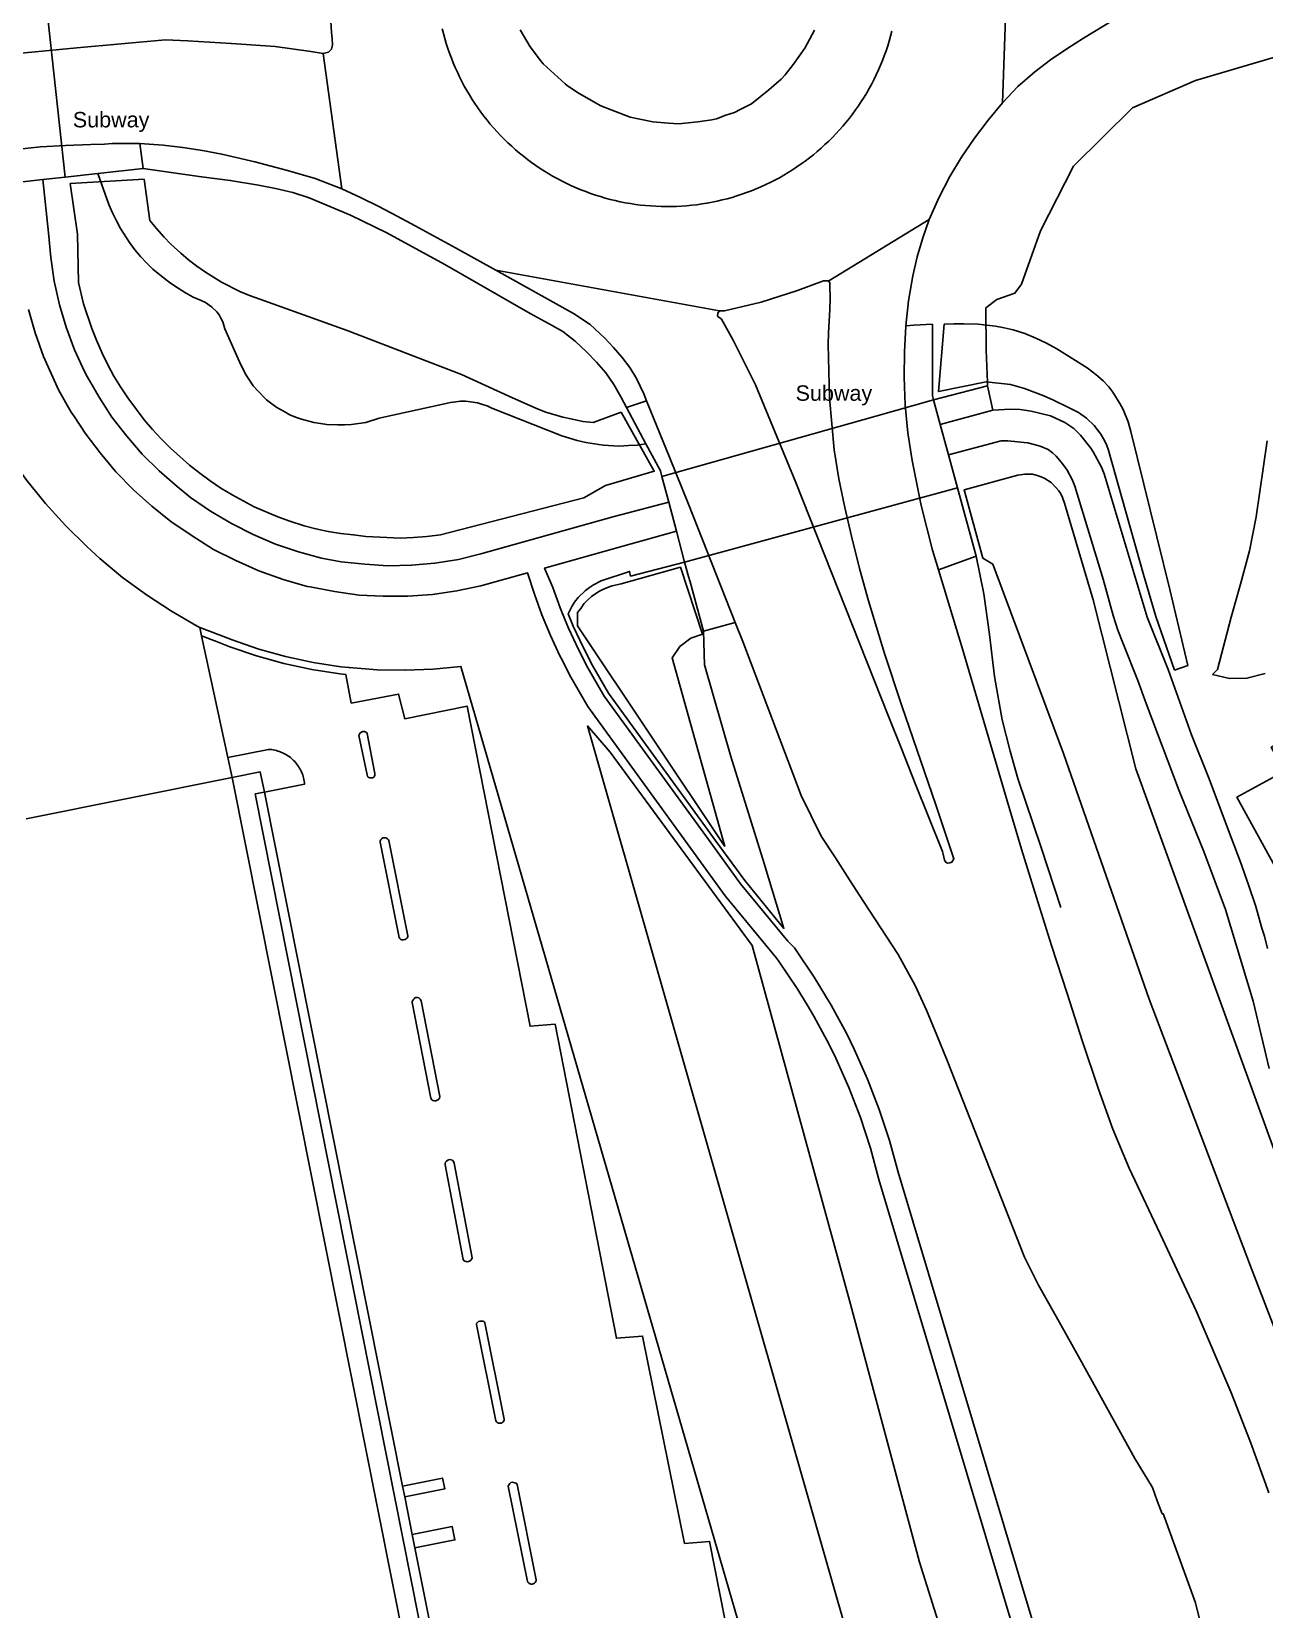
# Model space of a CAD drawing. Header units: millimetres. Extents: x 111502 to 977541, y 8702 to 1044108.
# Drawn here: x 488327 to 488447, y 240211.8 to 240365.3 of the extents above; entities that cross this region are included whole.
import ezdxf

# ---------------------------------------------------------------- set-up
doc = ezdxf.new("R2010")
doc.units = ezdxf.units.MM
doc.header["$LTSCALE"] = 0.25
doc.linetypes.add('DASHED2', pattern=[9.525, 6.35, -3.175])
doc.layers.add('E HVSS As Laid HV', color=10, linetype='Continuous')
doc.layers.add('X HVSS Site Background', color=8, linetype='Continuous')
doc.styles.add('OS Master Map$1$Standard', font='txt')

# ---------------------------------------------------------------- blocks, each defined once
blk = doc.blocks.new('OS MAP 060722')
at = {"layer": 'X HVSS Site Background', "flags": 128}
for points in [[(-443.59, 1239.29), (-443.47, 1238.81), (-443.47, 1238.81), (-443.34, 1238.33), (-443.34, 1238.33), (-443.2, 1237.85), (-443.2, 1237.85), (-443.04, 1237.37), (-443.04, 1237.37), (-442.88, 1236.9), (-442.88, 1236.9), (-442.71, 1236.43), (-442.71, 1236.43), (-442.52, 1235.97), (-442.52, 1235.97), (-442.33, 1235.51), (-442.33, 1235.51), (-442.12, 1235.05), (-442.12, 1235.05), (-441.91, 1234.6), (-441.91, 1234.6), (-441.68, 1234.15), (-441.68, 1234.15), (-441.45, 1233.71), (-441.45, 1233.71), (-441.21, 1233.28), (-441.21, 1233.28), (-440.95, 1232.85), (-440.95, 1232.85), (-440.69, 1232.42), (-440.69, 1232.42), (-440.42, 1232), (-440.42, 1232), (-440.13, 1231.59), (-440.13, 1231.59), (-439.84, 1231.18), (-439.84, 1231.18), (-439.54, 1230.78), (-439.54, 1230.78), (-439.23, 1230.39), (-439.23, 1230.39), (-438.92, 1230.01), (-438.92, 1230.01), (-438.59, 1229.63), (-438.59, 1229.63), (-438.26, 1229.26), (-438.26, 1229.26), (-437.92, 1228.89), (-437.92, 1228.89), (-437.56, 1228.54), (-437.56, 1228.54), (-437.21, 1228.19), (-437.21, 1228.19), (-436.84, 1227.85), (-436.84, 1227.85), (-436.47, 1227.51), (-436.47, 1227.51), (-436.09, 1227.19), (-436.09, 1227.19), (-435.7, 1226.88), (-435.7, 1226.88), (-435.31, 1226.57), (-435.31, 1226.57), (-434.9, 1226.27), (-434.9, 1226.27), (-434.5, 1225.98), (-434.5, 1225.98), (-434.08, 1225.7), (-434.08, 1225.7), (-433.66, 1225.43), (-433.66, 1225.43), (-433.24, 1225.17), (-433.24, 1225.17), (-432.8, 1224.92), (-432.8, 1224.92), (-432.37, 1224.68), (-432.37, 1224.68), (-431.92, 1224.45), (-431.92, 1224.45), (-431.48, 1224.22), (-431.48, 1224.22), (-431.02, 1224.01), (-431.02, 1224.01), (-430.57, 1223.81), (-430.57, 1223.81), (-430.11, 1223.62), (-430.11, 1223.62), (-429.64, 1223.44), (-429.64, 1223.44), (-429.17, 1223.27), (-429.17, 1223.27), (-428.7, 1223.11), (-428.7, 1223.11), (-428.22, 1222.96), (-428.22, 1222.96), (-427.74, 1222.82), (-427.74, 1222.82), (-427.26, 1222.69), (-427.26, 1222.69), (-426.77, 1222.57), (-426.77, 1222.57), (-426.29, 1222.46), (-426.29, 1222.46), (-425.8, 1222.36), (-425.8, 1222.36), (-425.3, 1222.28), (-425.3, 1222.28), (-424.81, 1222.2), (-424.81, 1222.2), (-424.31, 1222.14), (-424.31, 1222.14), (-423.82, 1222.09), (-423.82, 1222.09), (-423.32, 1222.05), (-423.32, 1222.05), (-422.82, 1222.02), (-422.82, 1222.02), (-422.32, 1222), (-422.32, 1222), (-421.82, 1221.99), (-421.82, 1221.99), (-421.32, 1221.99), (-421.32, 1221.99), (-420.82, 1222.01), (-420.82, 1222.01), (-420.32, 1222.03), (-420.32, 1222.03), (-419.83, 1222.07), (-419.83, 1222.07), (-419.33, 1222.11), (-419.33, 1222.11), (-418.83, 1222.17), (-418.83, 1222.17), (-418.34, 1222.24), (-418.34, 1222.24), (-417.84, 1222.32), (-417.84, 1222.32), (-417.35, 1222.41), (-417.35, 1222.41), (-416.86, 1222.51), (-416.86, 1222.51), (-416.38, 1222.63), (-416.38, 1222.63), (-415.89, 1222.75), (-415.89, 1222.75), (-415.41, 1222.88), (-415.41, 1222.88), (-414.93, 1223.03), (-414.93, 1223.03), (-414.46, 1223.18), (-414.46, 1223.18), (-413.99, 1223.35), (-413.99, 1223.35), (-413.52, 1223.53), (-413.52, 1223.53), (-413.06, 1223.71), (-413.06, 1223.71), (-412.6, 1223.91), (-412.6, 1223.91), (-412.14, 1224.12), (-412.14, 1224.12), (-411.69, 1224.33), (-411.69, 1224.33), (-411.25, 1224.56), (-411.25, 1224.56), (-410.81, 1224.8), (-410.81, 1224.8), (-410.37, 1225.04), (-410.37, 1225.04), (-409.95, 1225.3), (-409.95, 1225.3), (-409.52, 1225.57), (-409.52, 1225.57), (-409.11, 1225.84), (-409.11, 1225.84), (-408.69, 1226.13), (-408.69, 1226.13), (-408.29, 1226.42), (-408.29, 1226.42), (-407.89, 1226.72), (-407.89, 1226.72), (-407.5, 1227.03), (-407.5, 1227.03), (-407.12, 1227.35), (-407.12, 1227.35), (-406.74, 1227.68), (-406.74, 1227.68), (-406.37, 1228.02), (-406.37, 1228.02), (-406.01, 1228.36), (-406.01, 1228.36), (-405.65, 1228.71), (-405.65, 1228.71), (-405.31, 1229.07), (-405.31, 1229.07), (-404.97, 1229.44), (-404.97, 1229.44), (-404.64, 1229.81), (-404.64, 1229.81), (-404.32, 1230.2), (-404.32, 1230.2), (-404, 1230.59), (-404, 1230.59), (-403.7, 1230.98), (-403.7, 1230.98), (-403.41, 1231.39), (-403.41, 1231.39), (-403.12, 1231.8), (-403.12, 1231.8), (-402.84, 1232.21), (-402.84, 1232.21), (-402.57, 1232.63), (-402.57, 1232.63), (-402.31, 1233.06), (-402.31, 1233.06), (-402.07, 1233.49), (-402.07, 1233.49), (-401.83, 1233.93), (-401.83, 1233.93), (-401.6, 1234.38), (-401.6, 1234.38), (-401.38, 1234.82), (-401.38, 1234.82), (-401.17, 1235.28), (-401.17, 1235.28), (-400.97, 1235.74), (-400.97, 1235.74), (-400.78, 1236.2), (-400.78, 1236.2), (-400.6, 1236.66), (-400.6, 1236.66), (-400.43, 1237.13), (-400.43, 1237.13), (-400.27, 1237.61), (-400.27, 1237.61), (-400.13, 1238.09), (-400.13, 1238.09), (-399.99, 1238.57), (-399.99, 1238.57), (-399.86, 1239.05)], [(-407.38, 1239.14), (-408.33, 1237.39), (-408.33, 1237.39), (-409.43, 1235.84), (-409.43, 1235.84), (-410.23, 1234.79), (-410.23, 1234.79), (-410.63, 1234.39), (-410.63, 1234.39), (-411.83, 1233.34), (-411.83, 1233.34), (-413.53, 1231.99), (-413.53, 1231.99), (-414.63, 1231.44), (-414.63, 1231.44), (-415.18, 1231.14), (-415.18, 1231.14), (-416.03, 1230.89), (-416.03, 1230.89), (-416.93, 1230.54), (-416.93, 1230.54), (-417.38, 1230.44), (-417.38, 1230.44), (-418.73, 1230.24), (-418.73, 1230.24), (-420.63, 1230.04), (-420.63, 1230.04), (-421.58, 1230.09), (-421.58, 1230.09), (-423.13, 1230.24), (-423.13, 1230.24), (-425.33, 1230.69), (-425.33, 1230.69), (-428.18, 1231.79), (-428.18, 1231.79), (-430.28, 1232.99), (-430.28, 1232.99), (-431.43, 1233.74), (-431.43, 1233.74), (-431.63, 1233.94), (-431.63, 1233.94), (-433.78, 1235.89), (-433.78, 1235.89), (-434.03, 1236.19), (-434.03, 1236.19), (-435.03, 1237.54), (-435.03, 1237.54), (-436.03, 1239.19)], [(-483.03, 1250.19), (-480.28, 1224.84)], [(-389.12, 1232.09), (-387.61, 1233.67), (-387.61, 1233.67), (-385.97, 1235.11), (-385.97, 1235.11), (-384.43, 1236.26), (-384.43, 1236.26), (-382.84, 1237.34), (-382.84, 1237.34), (-381.22, 1238.38), (-381.22, 1238.38), (-378.34, 1240.11)], [(-388.6, 1246.82), (-389.12, 1232.09)], [(-455.54, 1244.91), (-455.03, 1244.81), (-455.03, 1244.81), (-454.62, 1244.41), (-454.62, 1244.41), (-454.61, 1242.88), (-454.61, 1242.88), (-454.38, 1238.93), (-454.38, 1238.93), (-454.31, 1238.32), (-454.31, 1238.32), (-454.27, 1237.71), (-454.27, 1237.71), (-454.37, 1237.31), (-454.37, 1237.31), (-454.67, 1237), (-454.67, 1237), (-455.18, 1236.89)], [(-363.37, 1199.2), (-364.44, 1191.79), (-364.44, 1191.79), (-365.09, 1188.51), (-365.09, 1188.51), (-365.96, 1185.26), (-365.96, 1185.26), (-366.85, 1182.03), (-366.85, 1182.03), (-368.18, 1176.95), (-368.18, 1176.95), (-368.68, 1176.47), (-368.68, 1176.47), (-367.02, 1176.08), (-367.02, 1176.08), (-365.33, 1176.1), (-365.33, 1176.1), (-363.56, 1176.57)], [(-390.58, 1204.54), (-390.58, 1204.92), (-390.58, 1204.92), (-390.7, 1208.01), (-390.7, 1208.01), (-390.73, 1212.12), (-390.73, 1212.12), (-389.67, 1212.94), (-389.67, 1212.94), (-387.9, 1213.56), (-387.9, 1213.56), (-387.25, 1214.43), (-387.25, 1214.43), (-385.41, 1219.62), (-385.41, 1219.62), (-382.21, 1225.93), (-382.21, 1225.93), (-376.46, 1231.6), (-376.46, 1231.6), (-370.34, 1234.24), (-370.34, 1234.24), (-359.66, 1237.41), (-359.66, 1237.41), (-353.03, 1239.39)], [(-455.18, 1236.89), (-456.39, 1237.09), (-456.39, 1237.09), (-459.85, 1237.57), (-459.85, 1237.57), (-464.11, 1237.84), (-464.11, 1237.84), (-466.24, 1237.99), (-466.24, 1237.99), (-468.37, 1238.12), (-468.37, 1238.12), (-470.51, 1238.2), (-470.51, 1238.2), (-479.13, 1237.43), (-479.13, 1237.43), (-494.03, 1236), (-494.03, 1236), (-495.2, 1235.89)], [(-455.18, 1236.89), (-453.35, 1223.72)], [(-396.23, 1220.73), (-395.29, 1222.85), (-395.29, 1222.85), (-394.23, 1224.91), (-394.23, 1224.91), (-393.08, 1226.8), (-393.08, 1226.8), (-391.83, 1228.63), (-391.83, 1228.63), (-390.51, 1230.41), (-390.51, 1230.41), (-389.12, 1232.09)], [(-473, 1228.12), (-473.22, 1228.14), (-473.22, 1228.14), (-475.71, 1228.12), (-475.71, 1228.12), (-476.44, 1228.07), (-476.44, 1228.07), (-477.78, 1228.04), (-477.78, 1228.04), (-480.23, 1227.94), (-480.23, 1227.94), (-482.68, 1227.79), (-482.68, 1227.79), (-485.08, 1227.54), (-485.08, 1227.54), (-495.83, 1226.29)], [(-472.68, 1225.69), (-473, 1228.12)], [(-453.35, 1223.72), (-455.96, 1224.71), (-455.96, 1224.71), (-458.64, 1225.51), (-458.64, 1225.51), (-461.83, 1226.35), (-461.83, 1226.35), (-465.05, 1227.08), (-465.05, 1227.08), (-466.93, 1227.44), (-466.93, 1227.44), (-468.83, 1227.73), (-468.83, 1227.73), (-470.73, 1227.96), (-470.73, 1227.96), (-473, 1228.12)], [(-482.43, 1224.61), (-480.28, 1224.84), (-480.28, 1224.84), (-477.08, 1225.19)], [(-477.08, 1225.19), (-472.68, 1225.69)], [(-423.78, 1198.89), (-424.63, 1198.79), (-424.63, 1198.79), (-425.48, 1198.74), (-425.48, 1198.74), (-426.38, 1198.69), (-426.38, 1198.69), (-427.93, 1198.79), (-427.93, 1198.79), (-428.78, 1198.89), (-428.78, 1198.89), (-429.63, 1199.04), (-429.63, 1199.04), (-430.48, 1199.24), (-430.48, 1199.24), (-431.98, 1199.69), (-431.98, 1199.69), (-438.78, 1202.39), (-438.78, 1202.39), (-439.23, 1202.59), (-439.23, 1202.59), (-439.68, 1202.74), (-439.68, 1202.74), (-440.18, 1202.89), (-440.18, 1202.89), (-440.83, 1202.99), (-440.83, 1202.99), (-441.33, 1203.04), (-441.33, 1203.04), (-441.83, 1203.04), (-441.83, 1203.04), (-442.28, 1202.99), (-442.28, 1202.99), (-442.78, 1202.94), (-442.78, 1202.94), (-443.38, 1202.79), (-443.38, 1202.79), (-449.73, 1201.39), (-449.73, 1201.39), (-451.03, 1200.99), (-451.03, 1200.99), (-452.43, 1200.79), (-452.43, 1200.79), (-453.08, 1200.74), (-453.08, 1200.74), (-453.78, 1200.74), (-453.78, 1200.74), (-454.83, 1200.79), (-454.83, 1200.79), (-455.43, 1200.89), (-455.43, 1200.89), (-456.08, 1200.99), (-456.08, 1200.99), (-457.28, 1201.29), (-457.28, 1201.29), (-457.88, 1201.49), (-457.88, 1201.49), (-458.43, 1201.74), (-458.43, 1201.74), (-458.98, 1202.04), (-458.98, 1202.04), (-459.68, 1202.44), (-459.68, 1202.44), (-460.18, 1202.79), (-460.18, 1202.79), (-460.68, 1203.19), (-460.68, 1203.19), (-461.58, 1204.09), (-461.58, 1204.09), (-461.98, 1204.54), (-461.98, 1204.54), (-462.33, 1205.09), (-462.33, 1205.09), (-462.68, 1205.59), (-462.68, 1205.59), (-463.18, 1206.59), (-463.18, 1206.59), (-464.73, 1210.09), (-464.73, 1210.09), (-464.93, 1210.79), (-464.93, 1210.79), (-465.13, 1211.14), (-465.13, 1211.14), (-465.28, 1211.44), (-465.28, 1211.44), (-465.53, 1211.74), (-465.53, 1211.74), (-466.03, 1212.24), (-466.03, 1212.24), (-466.63, 1212.64), (-466.63, 1212.64), (-467.03, 1212.84), (-467.03, 1212.84), (-467.83, 1213.19), (-467.83, 1213.19), (-468.58, 1213.59), (-468.58, 1213.59), (-469.28, 1214.04), (-469.28, 1214.04), (-470.03, 1214.54), (-470.03, 1214.54), (-471.08, 1215.34), (-471.08, 1215.34), (-471.73, 1215.89), (-471.73, 1215.89), (-472.33, 1216.49), (-472.33, 1216.49), (-472.93, 1217.14), (-472.93, 1217.14), (-473.48, 1217.79), (-473.48, 1217.79), (-474.03, 1218.49), (-474.03, 1218.49), (-474.88, 1219.84), (-474.88, 1219.84), (-475.28, 1220.59), (-475.28, 1220.59), (-475.68, 1221.39), (-475.68, 1221.39), (-476.03, 1222.19), (-476.03, 1222.19), (-477.08, 1225.19)], [(-425.68, 1202.44), (-426.22, 1203.48), (-426.22, 1203.48), (-426.91, 1204.67), (-426.91, 1204.67), (-427.69, 1205.8), (-427.69, 1205.8), (-428.58, 1206.84), (-428.58, 1206.84), (-429.53, 1207.81), (-429.53, 1207.81), (-430.66, 1208.88), (-430.66, 1208.88), (-431.88, 1209.82), (-431.88, 1209.82), (-432.92, 1210.43), (-432.92, 1210.43), (-433.98, 1211), (-433.98, 1211), (-435.04, 1211.58), (-435.04, 1211.58), (-443.34, 1216.34), (-443.34, 1216.34), (-449, 1219.44), (-449, 1219.44), (-452.51, 1221.14), (-452.51, 1221.14), (-456.53, 1222.84), (-456.53, 1222.84), (-458.14, 1223.35), (-458.14, 1223.35), (-459.8, 1223.74), (-459.8, 1223.74), (-461.46, 1224.07), (-461.46, 1224.07), (-464.22, 1224.54), (-464.22, 1224.54), (-467, 1224.89), (-467, 1224.89), (-472.68, 1225.69)], [(-485.51, 1224.28), (-482.43, 1224.61)], [(-382.14, 1063.87), (-401.13, 1127.34), (-401.13, 1127.34), (-401.95, 1130.37), (-401.95, 1130.37), (-402.93, 1133.35), (-402.93, 1133.35), (-404.05, 1136.28), (-404.05, 1136.28), (-405.32, 1139.15), (-405.32, 1139.15), (-405.96, 1140.45), (-405.96, 1140.45), (-407.44, 1143.22), (-407.44, 1143.22), (-408.1, 1144.31), (-408.1, 1144.31), (-409.07, 1145.9), (-409.07, 1145.9), (-410.82, 1148.5), (-410.82, 1148.5), (-411.05, 1148.82), (-411.05, 1148.82), (-416.08, 1154.94), (-416.08, 1154.94), (-429.44, 1173.34), (-429.44, 1173.34), (-431.1, 1176.2), (-431.1, 1176.2), (-432.04, 1178.04), (-432.04, 1178.04), (-432.17, 1178.29), (-432.17, 1178.29), (-433.07, 1180.25), (-433.07, 1180.25), (-433.9, 1182.26), (-433.9, 1182.26), (-434.64, 1184.29), (-434.64, 1184.29), (-435.3, 1186.35), (-435.3, 1186.35), (-439.83, 1185.09), (-439.83, 1185.09), (-442.18, 1184.59), (-442.18, 1184.59), (-444.53, 1184.24), (-444.53, 1184.24), (-446.93, 1184.09), (-446.93, 1184.09), (-449.33, 1184.09), (-449.33, 1184.09), (-451.68, 1184.19), (-451.68, 1184.19), (-454.08, 1184.54), (-454.08, 1184.54), (-456.43, 1184.99), (-456.43, 1184.99), (-456.73, 1185.04), (-456.73, 1185.04), (-459.08, 1185.69), (-459.08, 1185.69), (-461.43, 1186.54), (-461.43, 1186.54), (-463.68, 1187.54), (-463.68, 1187.54), (-465.83, 1188.64), (-465.83, 1188.64), (-467.93, 1189.94), (-467.93, 1189.94), (-469.98, 1191.34), (-469.98, 1191.34), (-471.83, 1192.84), (-471.83, 1192.84), (-473.63, 1194.44), (-473.63, 1194.44), (-475.33, 1196.19), (-475.33, 1196.19), (-476.88, 1198.04), (-476.88, 1198.04), (-478.33, 1199.94), (-478.33, 1199.94), (-479.37, 1201.52), (-479.37, 1201.52), (-479.68, 1201.99), (-479.68, 1201.99), (-480.88, 1204.09), (-480.88, 1204.09), (-482.38, 1207.39), (-482.38, 1207.39), (-483.18, 1209.69), (-483.18, 1209.69), (-483.83, 1211.99)], [(-482.43, 1224.61), (-481.88, 1219.44), (-481.88, 1219.44), (-481.68, 1217.04), (-481.68, 1217.04), (-481.33, 1214.74), (-481.33, 1214.74), (-480.83, 1212.44), (-480.83, 1212.44), (-480.18, 1210.24), (-480.18, 1210.24), (-479.38, 1208.04), (-479.38, 1208.04), (-478.38, 1205.94), (-478.38, 1205.94), (-478.13, 1205.44), (-478.13, 1205.44), (-476.98, 1203.44), (-476.98, 1203.44), (-475.73, 1201.49), (-475.73, 1201.49), (-474.28, 1199.64), (-474.28, 1199.64), (-472.78, 1197.89), (-472.78, 1197.89), (-471.13, 1196.29), (-471.13, 1196.29), (-469.38, 1194.74), (-469.38, 1194.74), (-468.08, 1193.69), (-468.08, 1193.69), (-466.13, 1192.34), (-466.13, 1192.34), (-464.08, 1191.14), (-464.08, 1191.14), (-461.98, 1190.09), (-461.98, 1190.09), (-459.83, 1189.14), (-459.83, 1189.14), (-457.58, 1188.39), (-457.58, 1188.39), (-455.33, 1187.79), (-455.33, 1187.79), (-453.43, 1187.44), (-453.43, 1187.44), (-451.13, 1187.19), (-451.13, 1187.19), (-448.88, 1187.04), (-448.88, 1187.04), (-446.58, 1187.09), (-446.58, 1187.09), (-444.33, 1187.29), (-444.33, 1187.29), (-442.03, 1187.64), (-442.03, 1187.64), (-439.83, 1188.19), (-439.83, 1188.19), (-426.88, 1191.84), (-426.88, 1191.84), (-421.56, 1193.22)], [(-426.18, 1201.99), (-422.98, 1196.24), (-422.98, 1196.24), (-427.73, 1194.84), (-427.73, 1194.84), (-429.83, 1193.64), (-429.83, 1193.64), (-443.78, 1190.04), (-443.78, 1190.04), (-445.08, 1189.89), (-445.08, 1189.89), (-446.38, 1189.79), (-446.38, 1189.79), (-447.68, 1189.74), (-447.68, 1189.74), (-448.98, 1189.79), (-448.98, 1189.79), (-451.03, 1189.89), (-451.03, 1189.89), (-452.23, 1190.04), (-452.23, 1190.04), (-453.48, 1190.19), (-453.48, 1190.19), (-454.68, 1190.39), (-454.68, 1190.39), (-455.88, 1190.64), (-455.88, 1190.64), (-457.03, 1190.94), (-457.03, 1190.94), (-458.43, 1191.39), (-458.43, 1191.39), (-459.58, 1191.79), (-459.58, 1191.79), (-461.88, 1192.79), (-461.88, 1192.79), (-464.03, 1193.94), (-464.03, 1193.94), (-465.13, 1194.59), (-465.13, 1194.59), (-466.18, 1195.29), (-466.18, 1195.29), (-467.18, 1196.04), (-467.18, 1196.04), (-468.18, 1196.84), (-468.18, 1196.84), (-470.03, 1198.49), (-470.03, 1198.49), (-470.93, 1199.39), (-470.93, 1199.39), (-471.78, 1200.29), (-471.78, 1200.29), (-472.58, 1201.24), (-472.58, 1201.24), (-473.33, 1202.24), (-473.33, 1202.24), (-474.18, 1203.39), (-474.18, 1203.39), (-474.88, 1204.44), (-474.88, 1204.44), (-475.53, 1205.49), (-475.53, 1205.49), (-476.13, 1206.59), (-476.13, 1206.59), (-476.68, 1207.74), (-476.68, 1207.74), (-477.23, 1208.99), (-477.23, 1208.99), (-477.68, 1210.14), (-477.68, 1210.14), (-478.48, 1212.54), (-478.48, 1212.54), (-478.98, 1214.59), (-478.98, 1214.59), (-479.08, 1219.29), (-479.08, 1219.29), (-479.78, 1224.24), (-479.78, 1224.24), (-472.58, 1224.64)], [(-472.58, 1224.64), (-472.03, 1220.64), (-472.03, 1220.64), (-471.38, 1219.84), (-471.38, 1219.84), (-470.68, 1219.04), (-470.68, 1219.04), (-469.98, 1218.34), (-469.98, 1218.34), (-469.03, 1217.44), (-469.03, 1217.44), (-468.28, 1216.79), (-468.28, 1216.79), (-467.48, 1216.19), (-467.48, 1216.19), (-466.63, 1215.59), (-466.63, 1215.59), (-465.08, 1214.64), (-465.08, 1214.64), (-463.28, 1213.74), (-463.28, 1213.74), (-462.33, 1213.34), (-462.33, 1213.34), (-461.33, 1212.99), (-461.33, 1212.99), (-452.83, 1209.94), (-452.83, 1209.94), (-441.73, 1205.64), (-441.73, 1205.64), (-437.13, 1203.54), (-437.13, 1203.54), (-434.43, 1202.34), (-434.43, 1202.34), (-433.53, 1201.99), (-433.53, 1201.99), (-431.88, 1201.49), (-431.88, 1201.49), (-430.93, 1201.29), (-430.93, 1201.29), (-429.93, 1201.09), (-429.93, 1201.09), (-428.93, 1200.99), (-428.93, 1200.99), (-426.18, 1201.99)], [(-438.38, 1215.81), (-442.3, 1217.97), (-442.3, 1217.97), (-446.22, 1220.12), (-446.22, 1220.12), (-447.98, 1221.07), (-447.98, 1221.07), (-449.75, 1221.99), (-449.75, 1221.99), (-451.54, 1222.88), (-451.54, 1222.88), (-453.35, 1223.72)], [(-406.01, 1214.75), (-396.23, 1220.73)], [(-398.5, 1210.39), (-398.25, 1212.81), (-398.25, 1212.81), (-397.82, 1215.24), (-397.82, 1215.24), (-397.39, 1217.1), (-397.39, 1217.1), (-396.87, 1218.94), (-396.87, 1218.94), (-396.23, 1220.73)], [(-416.64, 1211.83), (-438.38, 1215.81)], [(-423.73, 1203.1), (-424, 1203.76), (-424, 1203.76), (-424.71, 1205.26), (-424.71, 1205.26), (-425.35, 1206.32), (-425.35, 1206.32), (-426.1, 1207.32), (-426.1, 1207.32), (-426.93, 1208.27), (-426.93, 1208.27), (-427.78, 1209.19), (-427.78, 1209.19), (-429.22, 1210.51), (-429.22, 1210.51), (-430.84, 1211.6), (-430.84, 1211.6), (-438.38, 1215.81)], [(-406.01, 1214.75), (-405.91, 1214.53), (-405.91, 1214.53), (-405.91, 1214.25), (-405.91, 1214.25), (-405.88, 1213.11), (-405.88, 1213.11), (-405.91, 1211.97), (-405.91, 1211.97), (-405.97, 1210.84), (-405.97, 1210.84), (-406.03, 1209.7), (-406.03, 1209.7), (-406.07, 1208.56), (-406.07, 1208.56), (-405.93, 1203.39), (-405.93, 1203.39), (-405.49, 1198.32), (-405.49, 1198.32), (-405.02, 1195.5), (-405.02, 1195.5), (-404.44, 1192.7), (-404.44, 1192.7), (-403.8, 1189.91), (-403.8, 1189.91), (-403.01, 1186.76), (-403.01, 1186.76), (-402.13, 1183.63), (-402.13, 1183.63), (-400.57, 1178.5), (-400.57, 1178.5), (-398.91, 1173.4), (-398.91, 1173.4), (-395.6, 1163.79), (-395.6, 1163.79), (-393.83, 1158.53), (-393.83, 1158.53), (-394.03, 1158.22), (-394.03, 1158.22), (-394.23, 1158.15), (-394.23, 1158.15), (-394.44, 1158.12), (-394.44, 1158.12), (-394.63, 1158.2), (-394.63, 1158.2), (-394.75, 1158.4), (-394.75, 1158.4), (-394.82, 1158.68), (-394.82, 1158.68), (-394.88, 1158.97), (-394.88, 1158.97), (-394.95, 1159.23), (-394.95, 1159.23), (-396.28, 1162.54), (-396.28, 1162.54), (-397.59, 1165.85), (-397.59, 1165.85), (-398.91, 1169.17), (-398.91, 1169.17), (-400.23, 1172.48), (-400.23, 1172.48), (-409.22, 1195.15), (-409.22, 1195.15), (-413.14, 1204.66), (-413.14, 1204.66), (-415.3, 1209), (-415.3, 1209), (-416.44, 1211.02), (-416.44, 1211.02), (-416.84, 1211.33), (-416.84, 1211.33), (-416.8, 1211.61), (-416.8, 1211.61), (-416.64, 1211.83)], [(-416.64, 1211.83), (-416.14, 1211.84), (-416.14, 1211.84), (-412.59, 1212.68), (-412.59, 1212.68), (-409.05, 1213.82), (-409.05, 1213.82), (-406.52, 1214.75), (-406.52, 1214.75), (-406.01, 1214.75)], [(-395.33, 1186.64), (-395.92, 1188.57), (-395.92, 1188.57), (-397.02, 1192.9), (-397.02, 1192.9), (-397.9, 1197.28), (-397.9, 1197.28), (-398.32, 1199.97), (-398.32, 1199.97), (-398.58, 1202.68), (-398.58, 1202.68), (-398.67, 1205.39), (-398.67, 1205.39), (-398.64, 1207.87), (-398.64, 1207.87), (-398.51, 1210.35), (-398.51, 1210.35), (-398.5, 1210.39)], [(-395.93, 1210.54), (-397.73, 1210.44), (-397.73, 1210.44), (-398.5, 1210.39)], [(-395.93, 1210.54), (-395.93, 1203.59), (-395.93, 1203.59), (-395.83, 1203.19)], [(-372.38, 1176.89), (-374.18, 1182.09), (-374.18, 1182.09), (-375.38, 1186.19), (-375.38, 1186.19), (-378.83, 1198.39), (-378.83, 1198.39), (-379.03, 1198.89), (-379.03, 1198.89), (-379.28, 1199.39), (-379.28, 1199.39), (-379.53, 1199.84), (-379.53, 1199.84), (-380.18, 1200.69), (-380.18, 1200.69), (-380.93, 1201.39), (-380.93, 1201.39), (-381.73, 1201.94), (-381.73, 1201.94), (-382.68, 1202.44), (-382.68, 1202.44), (-384.13, 1203.14), (-384.13, 1203.14), (-385.08, 1203.59), (-385.08, 1203.59), (-386.98, 1204.29), (-386.98, 1204.29), (-388.33, 1204.69), (-388.33, 1204.69), (-390.68, 1204.94), (-390.68, 1204.94), (-395.33, 1203.99), (-395.33, 1203.99), (-394.78, 1210.54)], [(-394.78, 1210.54), (-393.83, 1210.59), (-393.83, 1210.59), (-392.88, 1210.59), (-392.88, 1210.59), (-391.48, 1210.54), (-391.48, 1210.54), (-389.78, 1210.34), (-389.78, 1210.34), (-388.93, 1210.19), (-388.93, 1210.19), (-388.08, 1209.99), (-388.08, 1209.99), (-386.93, 1209.64), (-386.93, 1209.64), (-385.88, 1209.19), (-385.88, 1209.19), (-384.83, 1208.69), (-384.83, 1208.69), (-383.83, 1208.14), (-383.83, 1208.14), (-382.53, 1207.34), (-382.53, 1207.34), (-380.88, 1206.29), (-380.88, 1206.29), (-380.33, 1205.89), (-380.33, 1205.89), (-379.83, 1205.49), (-379.83, 1205.49), (-379.33, 1205.04), (-379.33, 1205.04), (-378.78, 1204.44), (-378.78, 1204.44), (-378.38, 1203.94), (-378.38, 1203.94), (-377.68, 1202.84), (-377.68, 1202.84), (-377.38, 1202.24), (-377.38, 1202.24), (-376.88, 1201.04), (-376.88, 1201.04), (-376.63, 1200.09), (-376.63, 1200.09), (-372.83, 1184.74), (-372.83, 1184.74), (-371.08, 1177.34), (-371.08, 1177.34), (-372.38, 1176.89)], [(-390.58, 1204.54), (-395.83, 1203.19)], [(-390.03, 1202.19), (-390.58, 1204.54)], [(-425.68, 1202.44), (-423.73, 1203.1)], [(-425.68, 1202.44), (-423.78, 1198.89)], [(-415.11, 1181.53), (-419.64, 1193.02), (-419.64, 1193.02), (-421.5, 1197.62), (-421.5, 1197.62), (-423.36, 1202.22), (-423.36, 1202.22), (-423.73, 1203.1)], [(-422.23, 1195.74), (-401.43, 1201.59), (-401.43, 1201.59), (-395.83, 1203.19)], [(-395.83, 1203.19), (-395.16, 1200.77)], [(-395.16, 1200.77), (-390.03, 1202.19)], [(-363.33, 1149.79), (-363.63, 1150.99), (-363.63, 1150.99), (-363.88, 1151.79), (-363.88, 1151.79), (-364.48, 1153.89), (-364.48, 1153.89), (-365.18, 1155.99), (-365.18, 1155.99), (-365.98, 1158.29), (-365.98, 1158.29), (-366.88, 1160.59), (-366.88, 1160.59), (-369.08, 1166.49), (-369.08, 1166.49), (-370.73, 1170.59), (-370.73, 1170.59), (-372.68, 1176.04), (-372.68, 1176.04), (-372.98, 1176.94), (-372.98, 1176.94), (-375.03, 1182.04), (-375.03, 1182.04), (-379.23, 1195.99), (-379.23, 1195.99), (-379.48, 1196.64), (-379.48, 1196.64), (-380.28, 1198.14), (-380.28, 1198.14), (-380.53, 1198.49), (-380.53, 1198.49), (-381.53, 1199.74), (-381.53, 1199.74), (-382.18, 1200.39), (-382.18, 1200.39), (-383.03, 1200.99), (-383.03, 1200.99), (-384.43, 1201.64), (-384.43, 1201.64), (-386.33, 1202.09), (-386.33, 1202.09), (-387.38, 1202.24), (-387.38, 1202.24), (-388.33, 1202.29), (-388.33, 1202.29), (-390.03, 1202.19)], [(-395.16, 1200.77), (-394.35, 1197.84)], [(-487.23, 1200.12), (-485.68, 1197.68), (-485.68, 1197.68), (-483.99, 1195.34), (-483.99, 1195.34), (-482.17, 1193.09), (-482.17, 1193.09), (-480.24, 1190.95), (-480.24, 1190.95), (-478.18, 1188.92), (-478.18, 1188.92), (-476.9, 1187.76), (-476.9, 1187.76), (-474.68, 1185.91), (-474.68, 1185.91), (-472.35, 1184.2), (-472.35, 1184.2), (-469.94, 1182.61), (-469.94, 1182.61), (-467.44, 1181.16), (-467.44, 1181.16), (-467.19, 1181.02)], [(-363.18, 1138.14), (-364.73, 1144.69), (-364.73, 1144.69), (-367.43, 1153.59), (-367.43, 1153.59), (-369.53, 1159.24), (-369.53, 1159.24), (-371.93, 1165.14), (-371.93, 1165.14), (-375.13, 1173.64), (-375.13, 1173.64), (-375.93, 1175.89), (-375.93, 1175.89), (-377.33, 1179.39), (-377.33, 1179.39), (-377.88, 1180.79), (-377.88, 1180.79), (-378.33, 1182.19), (-378.33, 1182.19), (-379.33, 1185.74), (-379.33, 1185.74), (-382.08, 1194.79), (-382.08, 1194.79), (-382.33, 1195.44), (-382.33, 1195.44), (-382.83, 1196.34), (-382.83, 1196.34), (-383.13, 1196.79), (-383.13, 1196.79), (-383.53, 1197.29), (-383.53, 1197.29), (-383.88, 1197.69), (-383.88, 1197.69), (-384.23, 1198.04), (-384.23, 1198.04), (-384.68, 1198.34), (-384.68, 1198.34), (-385.43, 1198.69), (-385.43, 1198.69), (-386.63, 1198.99), (-386.63, 1198.99), (-387.03, 1199.04), (-387.03, 1199.04), (-387.93, 1199.14), (-387.93, 1199.14), (-388.58, 1199.19), (-388.58, 1199.19), (-389.23, 1199.19), (-389.23, 1199.19), (-394.35, 1197.84)], [(-421.56, 1193.22), (-422.23, 1195.74), (-422.23, 1195.74), (-422.38, 1196.29), (-422.38, 1196.29), (-423.78, 1198.89)], [(-394.35, 1197.84), (-393.48, 1194.64), (-393.48, 1194.64), (-391.68, 1187.99)], [(-361.53, 1126.99), (-376.13, 1167.29), (-376.13, 1167.29), (-380.28, 1183.74), (-380.28, 1183.74), (-383.08, 1193.14), (-383.08, 1193.14), (-383.28, 1193.69), (-383.28, 1193.69), (-383.43, 1194.04), (-383.43, 1194.04), (-383.63, 1194.34), (-383.63, 1194.34), (-383.88, 1194.64), (-383.88, 1194.64), (-384.38, 1195.14), (-384.38, 1195.14), (-384.98, 1195.54), (-384.98, 1195.54), (-385.33, 1195.69), (-385.33, 1195.69), (-385.83, 1195.84), (-385.83, 1195.84), (-386.18, 1195.94), (-386.18, 1195.94), (-386.93, 1195.94), (-386.93, 1195.94), (-387.63, 1195.84), (-387.63, 1195.84), (-392.83, 1194.44), (-392.83, 1194.44), (-391.03, 1187.79)], [(-420.03, 1187.39), (-393.48, 1194.64)], [(-420.82, 1190.41), (-421.56, 1193.22)], [(-380.22, 1064.44), (-399.26, 1128.03), (-399.26, 1128.03), (-400.1, 1131.11), (-400.1, 1131.11), (-401.09, 1134.13), (-401.09, 1134.13), (-402.24, 1137.1), (-402.24, 1137.1), (-403.53, 1140.01), (-403.53, 1140.01), (-404.25, 1141.49), (-404.25, 1141.49), (-405.76, 1144.29), (-405.76, 1144.29), (-407.41, 1147.02), (-407.41, 1147.02), (-409.2, 1149.66), (-409.2, 1149.66), (-409.34, 1149.86), (-409.34, 1149.86), (-409.98, 1150.52), (-409.98, 1150.52), (-414.58, 1156.1), (-414.58, 1156.1), (-417.44, 1160.05), (-417.44, 1160.05), (-427.84, 1174.37), (-427.84, 1174.37), (-429.43, 1177.11), (-429.43, 1177.11), (-430.35, 1178.91), (-430.35, 1178.91), (-431.31, 1180.98), (-431.31, 1180.98), (-431.63, 1181.74), (-431.63, 1181.74), (-432.13, 1182.94), (-432.13, 1182.94), (-432.85, 1184.94), (-432.85, 1184.94), (-433.64, 1186.82), (-433.64, 1186.82), (-426.03, 1188.94), (-426.03, 1188.94), (-420.82, 1190.41)], [(-420.03, 1187.39), (-420.82, 1190.41)], [(-418.18, 1180.69), (-418.08, 1177.39), (-418.08, 1177.39), (-415.53, 1168.49), (-415.53, 1168.49), (-412.28, 1158.09), (-412.28, 1158.09), (-410.36, 1151.76), (-410.36, 1151.76), (-414.18, 1156.41), (-414.18, 1156.41), (-417.04, 1160.35), (-417.04, 1160.35), (-427.42, 1174.65), (-427.42, 1174.65), (-428.99, 1177.35), (-428.99, 1177.35), (-429.9, 1179.13), (-429.9, 1179.13), (-430.86, 1181.18), (-430.86, 1181.18), (-431.35, 1182.37), (-431.35, 1182.37), (-431.23, 1182.64), (-431.23, 1182.64), (-430.98, 1183.09), (-430.98, 1183.09), (-430.73, 1183.49), (-430.73, 1183.49), (-430.38, 1183.94), (-430.38, 1183.94), (-429.68, 1184.64), (-429.68, 1184.64), (-429.28, 1184.94), (-429.28, 1184.94), (-428.88, 1185.19), (-428.88, 1185.19), (-428.13, 1185.59), (-428.13, 1185.59), (-425.38, 1186.49), (-425.38, 1186.49), (-425.28, 1186.04), (-425.28, 1186.04), (-420.03, 1187.39)], [(-418.28, 1180.39), (-420.43, 1186.89), (-420.43, 1186.89), (-426.18, 1185.29), (-426.18, 1185.29), (-427.08, 1185.09), (-427.08, 1185.09), (-427.53, 1184.94), (-427.53, 1184.94), (-427.98, 1184.74), (-427.98, 1184.74), (-428.38, 1184.54), (-428.38, 1184.54), (-429.08, 1184.04), (-429.08, 1184.04), (-429.48, 1183.69), (-429.48, 1183.69), (-429.83, 1183.34), (-429.83, 1183.34), (-430.13, 1182.89), (-430.13, 1182.89), (-430.43, 1182.49), (-430.43, 1182.49), (-430.44, 1181.21), (-430.44, 1181.21), (-416.11, 1159.72)], [(-418.18, 1180.69), (-419.48, 1185.49), (-419.48, 1185.49), (-419.63, 1185.99), (-419.63, 1185.99), (-420.03, 1187.39)], [(-391.68, 1187.99), (-395.33, 1186.64)], [(-383.44, 1153.78), (-385.36, 1159.62), (-385.36, 1159.62), (-387.61, 1166.34), (-387.61, 1166.34), (-388.37, 1168.99), (-388.37, 1168.99), (-389.14, 1172.04), (-389.14, 1172.04), (-389.88, 1176.28), (-389.88, 1176.28), (-390.38, 1180.35), (-390.38, 1180.35), (-390.93, 1184.32), (-390.93, 1184.32), (-391.68, 1187.99)], [(-358.03, 1100.84), (-364.98, 1118.89), (-364.98, 1118.89), (-374.83, 1144.89), (-374.83, 1144.89), (-383.18, 1168.79), (-383.18, 1168.79), (-390.03, 1187.19), (-390.03, 1187.19), (-391.03, 1187.79)], [(-363.2, 1096.84), (-365, 1101.77), (-365, 1101.77), (-366.89, 1106.67), (-366.89, 1106.67), (-370.28, 1114.56), (-370.28, 1114.56), (-373.52, 1121.49), (-373.52, 1121.49), (-376.77, 1128.42), (-376.77, 1128.42), (-378.36, 1132.22), (-378.36, 1132.22), (-379.76, 1136.11), (-379.76, 1136.11), (-381.31, 1140.76), (-381.31, 1140.76), (-382.83, 1145.43), (-382.83, 1145.43), (-384.33, 1150.1), (-384.33, 1150.1), (-385.81, 1154.78), (-385.81, 1154.78), (-387.25, 1159.46), (-387.25, 1159.46), (-388.66, 1164.16), (-388.66, 1164.16), (-393.02, 1179.05), (-393.02, 1179.05), (-395.33, 1186.64)], [(-406.94, 1057.23), (-441.78, 1177.25), (-441.78, 1177.25), (-444.49, 1176.98), (-444.49, 1176.98), (-447.21, 1176.87), (-447.21, 1176.87), (-449.94, 1176.92), (-449.94, 1176.92), (-452.65, 1177.13), (-452.65, 1177.13), (-453.47, 1177.22), (-453.47, 1177.22), (-456.16, 1177.64), (-456.16, 1177.64), (-458.83, 1178.21), (-458.83, 1178.21), (-461.45, 1178.94), (-461.45, 1178.94), (-464.03, 1179.82), (-464.03, 1179.82), (-465.31, 1180.33), (-465.31, 1180.33), (-467.19, 1181.02)], [(-467.19, 1181.02), (-467.01, 1180.21)], [(-418.18, 1180.69), (-415.11, 1181.53)], [(-415.11, 1181.53), (-415.04, 1181.54)], [(-369.61, 1083.23), (-370.33, 1086.14), (-370.33, 1086.14), (-373.03, 1093.56), (-373.03, 1093.56), (-373.21, 1094.11), (-373.21, 1094.11), (-373.47, 1094.82), (-373.47, 1094.82), (-373.57, 1094.82), (-373.57, 1094.82), (-374.05, 1096.08), (-374.05, 1096.08), (-374.51, 1097.35), (-374.51, 1097.35), (-376.25, 1100.18), (-376.25, 1100.18), (-381.6, 1109.88), (-381.6, 1109.88), (-383.6, 1113.47), (-383.6, 1113.47), (-385.61, 1117.06), (-385.61, 1117.06), (-386.95, 1119.79), (-386.95, 1119.79), (-389.94, 1127.38), (-389.94, 1127.38), (-392.22, 1133.14), (-392.22, 1133.14), (-394.49, 1138.91), (-394.49, 1138.91), (-395.48, 1141.36), (-395.48, 1141.36), (-396.5, 1143.79), (-396.5, 1143.79), (-397.59, 1146.2), (-397.59, 1146.2), (-399.24, 1149.23), (-399.24, 1149.23), (-402.62, 1154.38), (-402.62, 1154.38), (-404, 1156.49), (-404, 1156.49), (-405.36, 1158.62), (-405.36, 1158.62), (-406.73, 1160.74), (-406.73, 1160.74), (-408.68, 1164.68), (-408.68, 1164.68), (-414.37, 1179.66), (-414.37, 1179.66), (-415.11, 1181.53)], [(-467.01, 1180.21), (-465.56, 1179.68), (-465.56, 1179.68), (-464.27, 1179.16), (-464.27, 1179.16), (-461.66, 1178.27), (-461.66, 1178.27), (-459, 1177.53), (-459, 1177.53), (-456.29, 1176.95), (-456.29, 1176.95), (-453.56, 1176.53), (-453.56, 1176.53), (-452.99, 1176.46), (-452.99, 1176.46), (-452.45, 1173.68), (-452.45, 1173.68), (-447.84, 1174.56), (-447.84, 1174.56), (-447.24, 1172.15), (-447.24, 1172.15), (-441.16, 1173.37), (-441.16, 1173.37), (-435.05, 1142.24), (-435.05, 1142.24), (-432.61, 1142.43), (-432.61, 1142.43), (-426.65, 1111.88), (-426.65, 1111.88), (-424.11, 1112.09), (-424.11, 1112.09), (-420.03, 1091.93), (-420.03, 1091.93), (-417.59, 1092.12), (-417.59, 1092.12), (-412.36, 1065.53)], [(-467.01, 1180.21), (-464.46, 1168.39)], [(-418.28, 1180.39), (-419.43, 1179.99), (-419.43, 1179.99), (-420.48, 1179.19), (-420.48, 1179.19), (-421.23, 1178.09), (-421.23, 1178.09), (-416.11, 1159.72)], [(-413.44, 1150.11), (-427.26, 1168.92), (-427.26, 1168.92), (-429.47, 1171.46), (-429.47, 1171.46), (-401.53, 1073.69)], [(-359.4, 1151.97), (-359.96, 1152.98), (-359.96, 1152.98), (-366.31, 1164.52), (-366.31, 1164.52), (-361.69, 1167.06), (-361.69, 1167.06), (-362.98, 1169.39), (-362.98, 1169.39), (-358.83, 1171.59), (-358.83, 1171.59), (-357.63, 1169.29), (-357.63, 1169.29), (-353.48, 1171.59)], [(-450.15, 1166.84), (-450.14, 1166.69), (-450.14, 1166.69), (-450.14, 1166.66), (-450.14, 1166.66), (-450.19, 1166.56), (-450.19, 1166.56), (-450.23, 1166.52), (-450.23, 1166.52), (-450.3, 1166.45), (-450.3, 1166.45), (-450.39, 1166.42), (-450.39, 1166.42), (-450.51, 1166.4), (-450.51, 1166.4), (-450.64, 1166.42), (-450.64, 1166.42), (-450.75, 1166.45), (-450.75, 1166.45), (-450.83, 1166.5), (-450.83, 1166.5), (-450.85, 1166.54), (-450.85, 1166.54), (-450.87, 1166.58), (-450.87, 1166.58), (-450.9, 1166.69), (-450.9, 1166.69), (-451.7, 1170.54), (-451.7, 1170.54), (-451.66, 1170.66), (-451.66, 1170.66), (-451.6, 1170.74), (-451.6, 1170.74), (-451.52, 1170.83), (-451.52, 1170.83), (-451.4, 1170.9), (-451.4, 1170.9), (-451.31, 1170.92), (-451.31, 1170.92), (-451.24, 1170.92), (-451.24, 1170.92), (-451.16, 1170.91), (-451.16, 1170.91), (-451.1, 1170.89), (-451.1, 1170.89), (-451.04, 1170.86), (-451.04, 1170.86), (-450.98, 1170.81), (-450.98, 1170.81), (-450.9, 1170.71), (-450.9, 1170.71), (-450.15, 1166.84)], [(-464.46, 1168.39), (-460.51, 1169.17), (-460.51, 1169.17), (-460.33, 1169.16), (-460.33, 1169.16), (-460.18, 1169.15), (-460.18, 1169.15), (-460.03, 1169.12), (-460.03, 1169.12), (-459.88, 1169.09), (-459.88, 1169.09), (-459.73, 1169.06), (-459.73, 1169.06), (-459.58, 1169.01), (-459.58, 1169.01), (-459.44, 1168.97), (-459.44, 1168.97), (-459.29, 1168.91), (-459.29, 1168.91), (-459.15, 1168.85), (-459.15, 1168.85), (-459.01, 1168.79), (-459.01, 1168.79), (-458.88, 1168.72), (-458.88, 1168.72), (-458.74, 1168.64), (-458.74, 1168.64), (-458.61, 1168.56), (-458.61, 1168.56), (-458.49, 1168.47), (-458.49, 1168.47), (-458.37, 1168.38), (-458.37, 1168.38), (-458.25, 1168.28), (-458.25, 1168.28), (-458.06, 1168.11), (-458.06, 1168.11), (-457.95, 1168), (-457.95, 1168), (-457.85, 1167.88), (-457.85, 1167.88), (-457.76, 1167.76), (-457.76, 1167.76), (-457.66, 1167.64), (-457.66, 1167.64), (-457.58, 1167.52), (-457.58, 1167.52), (-457.5, 1167.39), (-457.5, 1167.39), (-457.42, 1167.25), (-457.42, 1167.25), (-457.35, 1167.12), (-457.35, 1167.12), (-457.28, 1166.98), (-457.28, 1166.98), (-457.23, 1166.84), (-457.23, 1166.84), (-457.17, 1166.69), (-457.17, 1166.69), (-457.12, 1166.55), (-457.12, 1166.55), (-457.08, 1166.4), (-457.08, 1166.4), (-457.05, 1166.25), (-457.05, 1166.25), (-457.02, 1166.1), (-457.02, 1166.1), (-457, 1165.95), (-457, 1165.95), (-456.98, 1165.8), (-456.98, 1165.8), (-460.9, 1165.02)], [(-464.46, 1168.39), (-464.04, 1166.43)], [(-464.04, 1166.43), (-461.29, 1166.98), (-461.29, 1166.98), (-460.9, 1165.02)], [(-464.04, 1166.43), (-484.05, 1162.43)], [(-442.04, 1055.94), (-464.04, 1166.43)], [(-460.9, 1165.02), (-461.79, 1164.84), (-461.79, 1164.84), (-441.09, 1060.41), (-441.09, 1060.41), (-440.11, 1060.61), (-440.11, 1060.61), (-439.29, 1056.49)], [(-460.9, 1165.02), (-447.45, 1097.51)], [(-449.62, 1160.14), (-449.63, 1160.24), (-449.63, 1160.24), (-449.6, 1160.33), (-449.6, 1160.33), (-449.55, 1160.41), (-449.55, 1160.41), (-449.54, 1160.43), (-449.54, 1160.43), (-449.47, 1160.51), (-449.47, 1160.51), (-449.34, 1160.56), (-449.34, 1160.56), (-449.21, 1160.58), (-449.21, 1160.58), (-449.11, 1160.57), (-449.11, 1160.57), (-449.03, 1160.56), (-449.03, 1160.56), (-448.98, 1160.52), (-448.98, 1160.52), (-448.91, 1160.48), (-448.91, 1160.48), (-448.83, 1160.38), (-448.83, 1160.38), (-448.8, 1160.31), (-448.8, 1160.31), (-446.96, 1151.04), (-446.96, 1151.04), (-446.96, 1150.94), (-446.96, 1150.94), (-447, 1150.84), (-447, 1150.84), (-447.09, 1150.75), (-447.09, 1150.75), (-447.2, 1150.69), (-447.2, 1150.69), (-447.35, 1150.65), (-447.35, 1150.65), (-447.52, 1150.65), (-447.52, 1150.65), (-447.64, 1150.69), (-447.64, 1150.69), (-447.73, 1150.77), (-447.73, 1150.77), (-447.79, 1150.88), (-447.79, 1150.88), (-449.62, 1160.14)], [(-413.44, 1150.11), (-403.88, 1115.19), (-403.88, 1115.19), (-397.18, 1090.09), (-397.18, 1090.09), (-392.03, 1073.69)], [(-446.53, 1144.54), (-446.51, 1144.65), (-446.51, 1144.65), (-446.43, 1144.82), (-446.43, 1144.82), (-446.33, 1144.92), (-446.33, 1144.92), (-446.25, 1145), (-446.25, 1145), (-446.16, 1145.03), (-446.16, 1145.03), (-446.03, 1145.04), (-446.03, 1145.04), (-445.87, 1144.99), (-445.87, 1144.99), (-445.75, 1144.89), (-445.75, 1144.89), (-445.65, 1144.71), (-445.65, 1144.71), (-443.82, 1135.41), (-443.82, 1135.41), (-443.87, 1135.25), (-443.87, 1135.25), (-443.96, 1135.12), (-443.96, 1135.12), (-444.1, 1135.04), (-444.1, 1135.04), (-444.22, 1135), (-444.22, 1135), (-444.34, 1135), (-444.34, 1135), (-444.5, 1135.02), (-444.5, 1135.02), (-444.61, 1135.09), (-444.61, 1135.09), (-444.7, 1135.23), (-444.7, 1135.23), (-446.53, 1144.54)], [(-443.32, 1128.76), (-443.32, 1128.9), (-443.32, 1128.9), (-443.27, 1129.02), (-443.27, 1129.02), (-443.18, 1129.13), (-443.18, 1129.13), (-443.04, 1129.22), (-443.04, 1129.22), (-442.89, 1129.27), (-442.89, 1129.27), (-442.74, 1129.26), (-442.74, 1129.26), (-442.61, 1129.21), (-442.61, 1129.21), (-442.5, 1129.09), (-442.5, 1129.09), (-442.44, 1128.93), (-442.44, 1128.93), (-440.69, 1119.7), (-440.69, 1119.7), (-440.73, 1119.6), (-440.73, 1119.6), (-440.82, 1119.49), (-440.82, 1119.49), (-440.94, 1119.4), (-440.94, 1119.4), (-441.03, 1119.36), (-441.03, 1119.36), (-441.16, 1119.33), (-441.16, 1119.33), (-441.28, 1119.35), (-441.28, 1119.35), (-441.4, 1119.39), (-441.4, 1119.39), (-441.5, 1119.44), (-441.5, 1119.44), (-441.56, 1119.54), (-441.56, 1119.54), (-443.32, 1128.76)], [(-440.26, 1113.23), (-440.26, 1113.31), (-440.26, 1113.31), (-440.21, 1113.39), (-440.21, 1113.39), (-440.15, 1113.44), (-440.15, 1113.44), (-440.06, 1113.5), (-440.06, 1113.5), (-439.93, 1113.54), (-439.93, 1113.54), (-439.77, 1113.55), (-439.77, 1113.55), (-439.65, 1113.54), (-439.65, 1113.54), (-439.55, 1113.5), (-439.55, 1113.5), (-439.48, 1113.44), (-439.48, 1113.44), (-439.44, 1113.39), (-439.44, 1113.39), (-437.58, 1104.01), (-437.58, 1104.01), (-437.59, 1103.93), (-437.59, 1103.93), (-437.62, 1103.85), (-437.62, 1103.85), (-437.66, 1103.77), (-437.66, 1103.77), (-437.72, 1103.72), (-437.72, 1103.72), (-437.8, 1103.65), (-437.8, 1103.65), (-437.88, 1103.62), (-437.88, 1103.62), (-437.99, 1103.61), (-437.99, 1103.61), (-438.07, 1103.62), (-438.07, 1103.62), (-438.13, 1103.63), (-438.13, 1103.63), (-438.19, 1103.65), (-438.19, 1103.65), (-438.28, 1103.71), (-438.28, 1103.71), (-438.33, 1103.75), (-438.33, 1103.75), (-438.4, 1103.85), (-438.4, 1103.85), (-440.26, 1113.23)], [(-447.45, 1097.51), (-443.57, 1098.28), (-443.57, 1098.28), (-443.36, 1097.23), (-443.36, 1097.23), (-447.24, 1096.46)], [(-437.17, 1097.48), (-437.15, 1097.56), (-437.15, 1097.56), (-437.1, 1097.67), (-437.1, 1097.67), (-437.01, 1097.77), (-437.01, 1097.77), (-436.92, 1097.84), (-436.92, 1097.84), (-436.79, 1097.87), (-436.79, 1097.87), (-436.66, 1097.86), (-436.66, 1097.86), (-436.55, 1097.83), (-436.55, 1097.83), (-436.44, 1097.78), (-436.44, 1097.78), (-436.37, 1097.74), (-436.37, 1097.74), (-436.31, 1097.66), (-436.31, 1097.66), (-434.45, 1088.39), (-434.45, 1088.39), (-434.46, 1088.32), (-434.46, 1088.32), (-434.49, 1088.25), (-434.49, 1088.25), (-434.54, 1088.16), (-434.54, 1088.16), (-434.64, 1088.07), (-434.64, 1088.07), (-434.75, 1087.99), (-434.75, 1087.99), (-434.85, 1087.96), (-434.85, 1087.96), (-434.96, 1087.97), (-434.96, 1087.97), (-435.05, 1087.99), (-435.05, 1087.99), (-435.14, 1088.04), (-435.14, 1088.04), (-435.19, 1088.09), (-435.19, 1088.09), (-435.27, 1088.16), (-435.27, 1088.16), (-435.3, 1088.21), (-435.3, 1088.21), (-437.17, 1097.48)], [(-447.45, 1097.51), (-447.24, 1096.46)], [(-447.45, 1097.51), (-447.24, 1096.46)], [(-447.24, 1096.46), (-446.51, 1092.8)], [(-446.51, 1092.8), (-442.63, 1093.57), (-442.63, 1093.57), (-442.37, 1092.27), (-442.37, 1092.27), (-446.26, 1091.5)], [(-446.51, 1092.8), (-446.26, 1091.5)], [(-446.51, 1092.8), (-446.26, 1091.5)], [(-446.26, 1091.5), (-440.11, 1060.61)]]:
    blk.add_lwpolyline(points, dxfattribs=at)
at = {"layer": 'X HVSS Site Background', "char_height": 1.5, "attachment_point": 7, "style": 'OS Master Map$1$Standard'}
for insert in [(-479.53, 1229.24), (-409.23, 1202.64)]:
    blk.add_mtext('{\\farial|b0|i0|c0|p34;Subway}', dxfattribs=dict(at, insert=insert))

msp = doc.modelspace()

# ---------------------------------------------------------------- linework, layer by layer
at = {"lineweight": 0}
msp.add_circle((488727.82, 239008.33), 11388.42, dxfattribs=at)

# ---------------------------------------------------------------- block references
at = {"layer": 'E HVSS As Laid HV', "linetype": 'DASHED2', "lineweight": 0}
msp.add_blockref('OS MAP 060722', (488810.58, 239126.31), dxfattribs=at)

doc.saveas('drawing.dxf')
